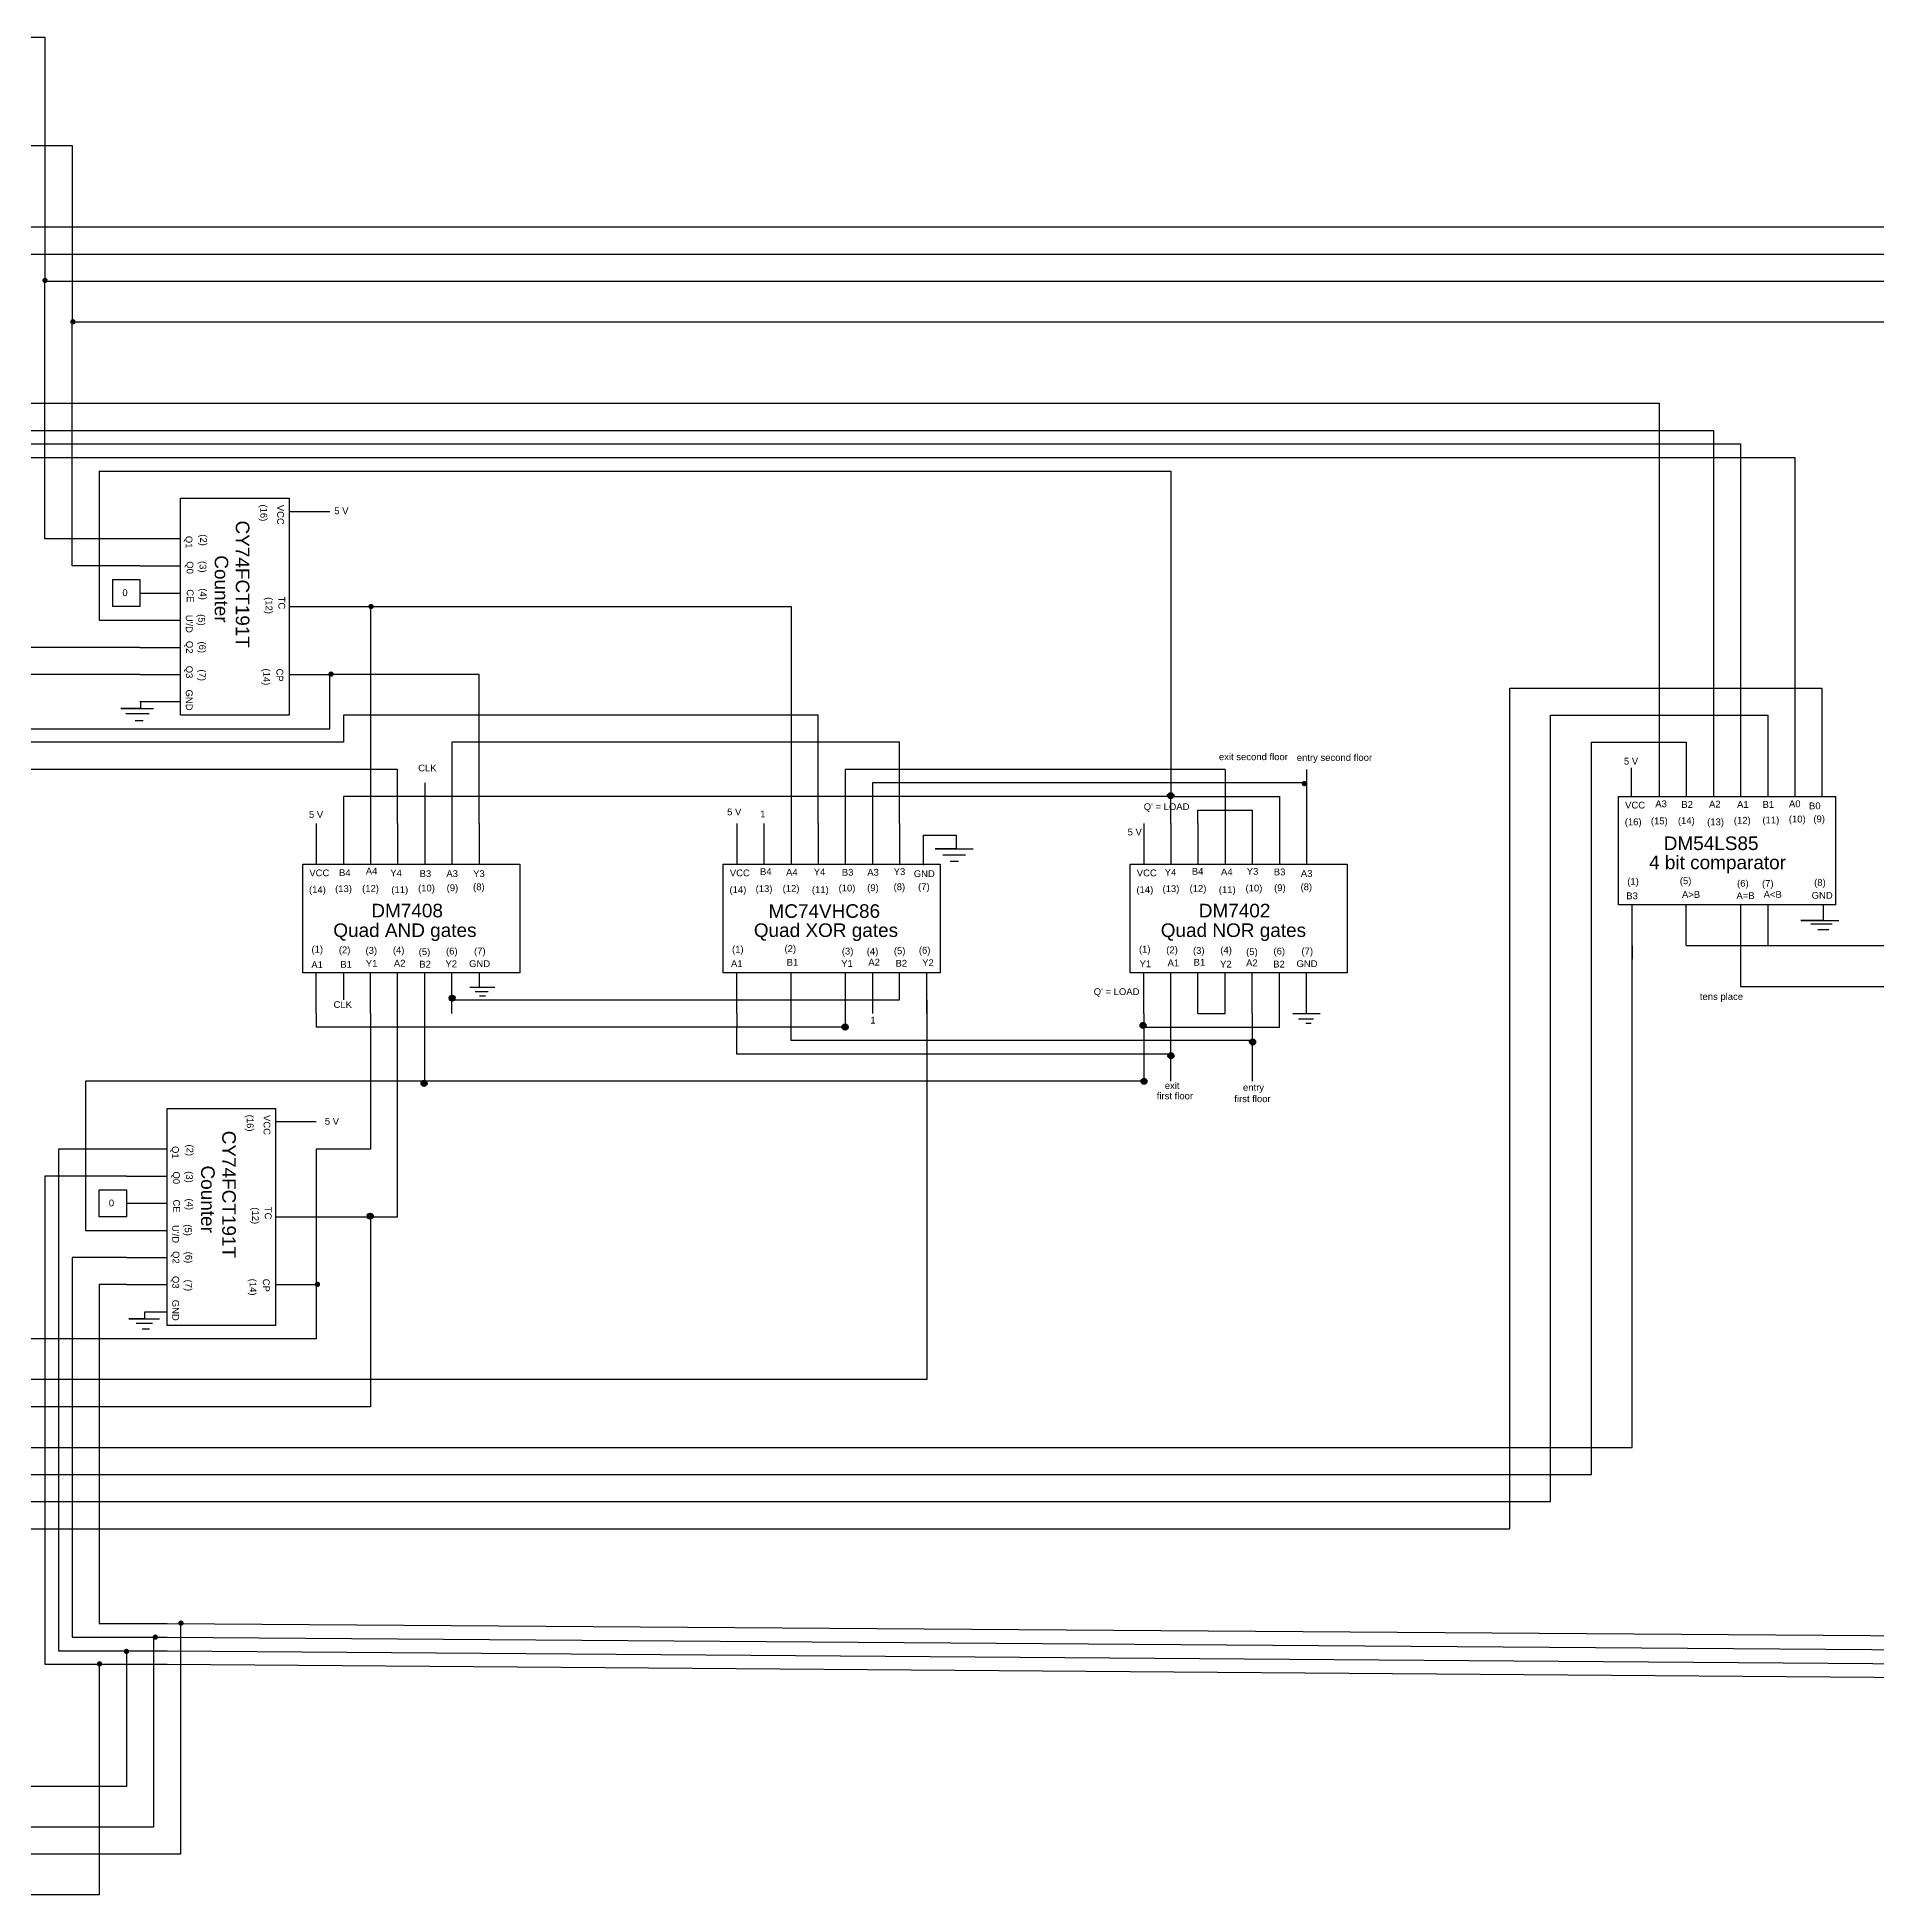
# Model space of a CAD drawing. Header units: millimetres. Extents: x 5.2 to 84, y 1.1 to 38.
# Drawn here: x 22.36 to 56.28, y 2.75 to 37 of the extents above; entities that cross this region are included whole.
import ezdxf

# ---------------------------------------------------------------- set-up
doc = ezdxf.new("R2010")
doc.units = ezdxf.units.MM
doc.styles.get("Standard").update_dxf_attribs({"font": 'arial.ttf'})

msp = doc.modelspace()

# ---------------------------------------------------------------- hatches: boundary and pattern name
h = msp.add_hatch(color=256)
h.dxf.hatch_style = 1
h.paths.add_polyline_path([(22.452, 32.514, 1), (22.551, 32.514, 1)])
h = msp.add_hatch(color=256)
h.dxf.hatch_style = 1
h.paths.add_polyline_path([(22.966, 31.752, 1), (23.065, 31.752, 1)])
h = msp.add_hatch(color=256)
h.dxf.hatch_style = 1
h.paths.add_polyline_path([(28.559, 26.503, 1), (28.46, 26.503, 1)])
h = msp.add_hatch(color=256)
h.dxf.hatch_style = 1
h.paths.add_polyline_path([(27.822, 25.256, 1), (27.723, 25.256, 1)])
h = msp.add_hatch(color=256)
h.dxf.hatch_style = 1
h.paths.add_polyline_path([(43.198, 23.016, 1), (43.297, 23.016, 1)])
h = msp.add_hatch(color=256)
h.dxf.hatch_style = 1
h.paths.add_polyline_path([(45.76, 23.238, 1), (45.661, 23.238, 1)])
h = msp.add_hatch(color=256)
h.dxf.hatch_style = 1
h.paths.add_polyline_path([(29.956, 19.282, 1), (30.055, 19.282, 1)])
h = msp.add_hatch(color=256)
h.dxf.hatch_style = 1
h.paths.add_polyline_path([(37.296, 18.75, 1), (37.197, 18.75, 1)])
h = msp.add_hatch(color=256)
h.dxf.hatch_style = 1
h.paths.add_polyline_path([(42.788, 18.78, 1), (42.689, 18.78, 1)])
h = msp.add_hatch(color=256)
h.dxf.hatch_style = 1
h.paths.add_polyline_path([(44.807, 18.474, 1), (44.708, 18.474, 1)])
h = msp.add_hatch(color=256)
h.dxf.hatch_style = 1
h.paths.add_polyline_path([(43.302, 18.22, 1), (43.203, 18.22, 1)])
h = msp.add_hatch(color=256)
h.dxf.hatch_style = 1
h.paths.add_polyline_path([(29.436, 17.711, 1), (29.535, 17.711, 1)])
h = msp.add_hatch(color=256)
h.dxf.hatch_style = 1
h.paths.add_polyline_path([(42.803, 17.749, 1), (42.704, 17.749, 1)])
h = msp.add_hatch(color=256)
h.dxf.hatch_style = 1
h.paths.add_polyline_path([(28.544, 15.263, 1), (28.445, 15.263, 1)])
h = msp.add_hatch(color=256)
h.dxf.hatch_style = 1
h.paths.add_polyline_path([(27.572, 14.006, 1), (27.473, 14.006, 1)])
h = msp.add_hatch(color=256)
h.dxf.hatch_style = 1
h.paths.add_polyline_path([(24.583, 7.501, 1), (24.484, 7.501, 1)])
h = msp.add_hatch(color=256)
h.dxf.hatch_style = 1
h.paths.add_polyline_path([(25.056, 7.76, 1), (24.957, 7.76, 1)])
h = msp.add_hatch(color=256)
h.dxf.hatch_style = 1
h.paths.add_polyline_path([(24.052, 7.238, 1), (23.953, 7.238, 1)])
h = msp.add_hatch(color=256)
h.dxf.hatch_style = 1
h.paths.add_polyline_path([(23.555, 7.008, 1), (23.456, 7.008, 1)])

# ---------------------------------------------------------------- linework, layer by layer
for p, q in [((18.5, 37), (22.5, 37)), ((22.5, 37), (22.5, 32.5)), ((18.25, 35), (23, 35)), ((23, 35), (23, 31.75)), ((21.5, 33.5), (46.5, 33.5)), ((46.5, 33.5), (61, 33.5)), ((22, 33), (46.5, 33)), ((46.25, 33), (62, 33)), ((22.5, 32), (22.5, 32.5)), ((22.5, 32.5), (46.5, 32.5)), ((46.25, 32.5), (63, 32.5)), ((22.5, 27.75), (22.5, 32)), ((23, 27.25), (23, 31.75)), ((23, 31.75), (23.5, 31.75)), ((23.5, 31.75), (46.5, 31.75)), ((46.5, 31.75), (63.75, 31.75)), ((14.5, 30.25), (27.75, 30.25)), ((27.75, 30.25), (52.25, 30.25)), ((52.25, 30.25), (52.25, 23.75)), ((15, 29.75), (27.75, 29.75)), ((17, 29.5), (27.75, 29.5)), ((27.5, 29.75), (53.25, 29.75)), ((27.75, 29.5), (53.75, 29.5)), ((53.25, 29.75), (53.25, 23.75)), ((53.75, 29.5), (53.75, 23.75)), ((16.5, 29.25), (27.75, 29.25)), ((27.75, 29.25), (54.75, 29.25)), ((54.75, 29.25), (54.75, 23.5)), ((23.5, 29), (23.5, 26.25)), ((23.5, 29), (43.25, 29)), ((43.25, 29), (43.25, 23)), ((25, 24.75), (25, 28.5)), ((25, 28.5), (27, 28.5)), ((27, 28.5), (27, 24.75)), ((27.75, 28.25), (27, 28.25)), ((24.5, 27.75), (22.5, 27.75)), ((25, 27.75), (24.5, 27.75)), ((24.25, 27.25), (23, 27.25)), ((24.25, 27.25), (25, 27.25)), ((23.75, 27), (24.25, 27)), ((23.75, 26.5), (23.75, 27)), ((24.25, 27), (24.25, 26.5)), ((24.25, 26.75), (25, 26.75)), ((24.25, 26.5), (23.75, 26.5)), ((27, 26.5), (27.75, 26.5)), ((27.75, 26.5), (28.5, 26.5)), ((28.5, 26.5), (28.5, 22.5)), ((28.5, 26.5), (36.25, 26.5)), ((36.25, 26.5), (36.25, 22.5)), ((23.5, 26.25), (24.25, 26.25)), ((24.25, 26.25), (25, 26.25)), ((24.25, 25.75), (22, 25.75)), ((24.25, 25.75), (25, 25.75)), ((24.25, 25.25), (21.5, 25.25)), ((24.25, 25.25), (25, 25.25)), ((27, 25.25), (27.75, 25.25)), ((30.5, 25.25), (27.75, 25.25)), ((27.75, 24.25), (27.75, 25.25)), ((30.5, 22.5), (30.5, 25.25)), ((24.25, 24.75), (25, 24.75)), ((24.26, 24.733), (24.26, 24.623)), ((25, 24.5), (25, 24.75)), ((27, 25), (27, 25)), ((27, 24.75), (27, 24.5)), ((49.5, 18), (49.5, 25)), ((49.5, 25), (55.25, 25)), ((55.25, 25), (55.25, 23.5)), ((24.26, 24.623), (23.901, 24.623)), ((23.901, 24.623), (24.499, 24.623)), ((23.992, 24.532), (24.42, 24.532)), ((24.161, 24.402), (24.31, 24.402)), ((27, 24.5), (25, 24.5)), ((36.75, 24.5), (28, 24.5)), ((28, 24.5), (28, 24)), ((36.75, 22.5), (36.75, 24.5)), ((50.25, 18.25), (50.25, 24.5)), ((50.25, 24.5), (54.25, 24.5)), ((54.25, 24.5), (54.25, 23.5)), ((28, 24), (16.5, 24)), ((20.75, 24.25), (27.75, 24.25)), ((38.25, 24), (30, 24)), ((30, 24), (30, 22.25)), ((38.25, 22.5), (38.25, 24)), ((51, 17.75), (51, 24)), ((51, 24), (52.75, 24)), ((52.75, 24), (52.75, 23.5)), ((52.25, 23.75), (52.25, 23)), ((52.75, 23.75), (52.75, 23)), ((53.25, 23.75), (53.25, 23)), ((53.75, 23.75), (53.75, 23)), ((54.25, 23.75), (54.25, 23)), ((54.75, 23.75), (54.75, 23)), ((55.25, 23.75), (55.25, 23)), ((29, 23.5), (18.25, 23.5)), ((29, 22.5), (29, 23.5)), ((44.25, 23.5), (37.25, 23.5)), ((37.25, 23.5), (37.25, 22.5)), ((44.25, 23.5), (44.25, 22.5)), ((45.75, 23.5), (45.75, 22.25)), ((51.736, 23.528), (51.736, 23.001)), ((43.25, 23), (28, 23)), ((28, 23), (28, 22.5)), ((29.5, 23.25), (29.5, 22.25)), ((45.75, 23.25), (37.75, 23.25)), ((37.75, 23.25), (37.75, 22.5)), ((43.25, 22.5), (43.25, 23)), ((43.25, 23), (45.25, 23)), ((45.25, 23), (45.25, 22.25)), ((51.5, 23), (55.25, 23)), ((51.5, 21), (51.5, 23)), ((55, 23), (55, 23)), ((55.25, 23), (55.5, 23)), ((55.5, 23), (55.5, 21)), ((43.75, 22.5), (43.75, 22.75)), ((43.75, 22.75), (44.75, 22.75)), ((44.75, 22.75), (44.75, 22.5)), ((27.5, 22.5), (27.5, 21.75)), ((28, 22.5), (28, 21.75)), ((28.5, 22.5), (28.5, 21.75)), ((29, 22.5), (29, 21.75)), ((29.5, 22.5), (29.5, 21.75)), ((30, 22.5), (30, 21.75)), ((30.5, 22.5), (30.5, 21.75)), ((35.25, 22.5), (35.25, 21.75)), ((35.75, 22.5), (35.75, 21.75)), ((36.25, 22.5), (36.25, 21.75)), ((36.75, 22.5), (36.75, 21.75)), ((37.25, 22.5), (37.25, 21.75)), ((37.75, 22.5), (37.75, 21.75)), ((38.25, 22.5), (38.25, 21.75)), ((38.693, 21.737), (38.693, 22.288)), ((38.693, 22.288), (39.296, 22.288)), ((39.296, 22.288), (39.296, 22.038)), ((42.75, 22.5), (42.75, 21.75)), ((43.25, 22.5), (43.25, 21.75)), ((43.75, 22.5), (43.75, 21.75)), ((44.25, 22.5), (44.25, 21.75)), ((44.75, 22.5), (44.75, 21.75)), ((45.25, 22.5), (45.25, 21.75)), ((45.75, 22.5), (45.75, 21.75)), ((39.296, 22.038), (38.904, 22.038)), ((38.904, 22.038), (39.607, 22.038)), ((39.045, 21.927), (39.466, 21.927)), ((27.25, 21.75), (31, 21.75)), ((27.25, 19.75), (27.25, 21.75)), ((30.75, 21.75), (30.75, 21.75)), ((31, 21.75), (31.25, 21.75)), ((31.25, 21.75), (31.25, 19.75)), ((35, 21.75), (38.75, 21.75)), ((35, 19.75), (35, 21.75)), ((38.5, 21.75), (38.5, 21.75)), ((38.75, 21.75), (39, 21.75)), ((39, 21.75), (39, 19.75)), ((39.185, 21.807), (39.336, 21.807)), ((42.5, 21.75), (46.25, 21.75)), ((42.5, 19.75), (42.5, 21.75)), ((46, 21.75), (46, 21.75)), ((46.25, 21.75), (46.5, 21.75)), ((46.5, 21.75), (46.5, 19.75)), ((55.25, 21), (51.5, 21)), ((51.75, 20.25), (51.75, 21)), ((52.75, 20.25), (52.75, 21)), ((53.75, 21), (53.75, 20.25)), ((54.25, 21), (54.25, 20.25)), ((55.5, 21), (55.25, 21)), ((55.271, 20.999), (55.271, 20.716)), ((55.271, 20.716), (54.86, 20.716)), ((54.86, 20.716), (55.56, 20.716)), ((55.046, 20.652), (55.438, 20.652)), ((51.75, 11), (51.75, 20.5)), ((51.75, 20.25), (51.75, 20)), ((52.75, 20.25), (57.5, 20.25)), ((53.75, 20.25), (53.75, 19.5)), ((55.175, 20.55), (55.374, 20.55)), ((31, 19.75), (27.25, 19.75)), ((27.5, 19), (27.5, 19.75)), ((28, 19.75), (28, 19.25)), ((28.5, 19), (28.5, 19.75)), ((29, 19), (29, 19.75)), ((29.5, 19), (29.5, 19.75)), ((30, 19), (30, 19.75)), ((30.5, 19.75), (30.5, 19.5)), ((31.25, 19.75), (31, 19.75)), ((38.75, 19.75), (35, 19.75)), ((35.25, 19), (35.25, 19.75)), ((36.25, 19), (36.25, 19.75)), ((37.25, 19.75), (37.25, 18.75)), ((37.75, 19.75), (37.75, 19)), ((38.25, 19.25), (38.25, 19.75)), ((39, 19.75), (38.75, 19.75)), ((38.75, 19), (38.75, 19.75)), ((46.25, 19.75), (42.5, 19.75)), ((42.75, 19), (42.75, 19.75)), ((43.25, 19), (43.25, 19.75)), ((43.75, 19), (43.75, 19.75)), ((44.25, 19), (44.25, 19.75)), ((44.75, 19), (44.75, 19.75)), ((45.25, 19), (45.25, 19.75)), ((45.75, 19), (45.75, 19.75)), ((46.5, 19.75), (46.25, 19.75)), ((29, 15.25), (29, 19.25)), ((30, 19.25), (38.25, 19.25)), ((30.331, 19.483), (30.788, 19.483)), ((30.431, 19.402), (30.669, 19.402)), ((30.506, 19.327), (30.619, 19.327)), ((36.25, 18.5), (36.25, 19.25)), ((38.75, 19.25), (38.75, 12.25)), ((45.25, 18.75), (45.25, 19.25)), ((53.75, 19.5), (57, 19.5)), ((27.5, 19), (27.5, 18.75)), ((28.5, 19), (28.5, 16.75)), ((29.5, 17.75), (29.5, 19)), ((35.25, 19), (35.25, 18.75)), ((42.75, 19), (42.75, 18.75)), ((43.25, 17.75), (43.25, 19)), ((43.75, 19), (44.25, 19)), ((44.75, 19), (44.75, 17.75)), ((45.5, 19), (46, 19)), ((45.605, 18.903), (45.88, 18.903)), ((37.25, 18.75), (27.5, 18.75)), ((35.25, 18.25), (35.25, 18.75)), ((44.75, 18.5), (36.25, 18.5)), ((42.75, 18.75), (45.25, 18.75)), ((42.75, 18.75), (42.75, 17.75)), ((45.739, 18.82), (45.835, 18.82)), ((43.25, 18.25), (35.25, 18.25)), ((50.25, 10), (50.25, 18.25)), ((49.5, 9.5), (49.5, 18)), ((42.75, 17.75), (23.25, 17.75)), ((23.25, 17.75), (23.25, 15)), ((51, 10.5), (51, 17.75)), ((24.75, 13.5), (24.75, 17.25)), ((24.75, 17.25), (26.75, 17.25)), ((26.75, 17.25), (26.75, 13.5)), ((27.5, 17), (26.75, 17)), ((24.25, 16.5), (22.75, 16.5)), ((22.75, 16.5), (22.75, 7.25)), ((24.75, 16.5), (24.25, 16.5)), ((28.5, 16.5), (27.5, 16.5)), ((27.5, 16.5), (27.5, 14)), ((28.5, 16.75), (28.5, 16.5)), ((24, 16), (22.5, 16)), ((22.5, 16), (22.5, 7)), ((24, 16), (24.75, 16)), ((23.5, 15.75), (24, 15.75)), ((23.5, 15.25), (23.5, 15.75)), ((24, 15.75), (24, 15.25)), ((24, 15.5), (24.75, 15.5)), ((24, 15.25), (23.5, 15.25)), ((26.75, 15.25), (27.5, 15.25)), ((27.5, 15.25), (28.75, 15.25)), ((28.5, 15.25), (28.5, 11.75)), ((28.75, 15.25), (29, 15.25)), ((23.25, 15), (24, 15)), ((24, 15), (24.75, 15)), ((24, 14.5), (23, 14.5)), ((23, 14.5), (23, 7.5)), ((24, 14.5), (24.75, 14.5)), ((24, 14), (23.5, 14)), ((23.5, 14), (23.5, 7.75)), ((24, 14), (24.75, 14)), ((26.75, 14), (27.5, 14)), ((26.75, 13.75), (26.75, 13.75)), ((27.5, 14), (27.5, 13)), ((24.336, 13.37), (24.044, 13.37)), ((24.044, 13.37), (24.609, 13.37)), ((24.748, 13.49), (24.336, 13.49)), ((24.336, 13.49), (24.336, 13.37)), ((24.75, 13.25), (24.75, 13.5)), ((26.75, 13.5), (26.75, 13.25)), ((24.178, 13.288), (24.482, 13.288)), ((24.292, 13.186), (24.425, 13.186)), ((26.75, 13.25), (24.75, 13.25)), ((27.5, 13), (20.5, 13)), ((38.75, 12.25), (16.75, 12.25)), ((28.5, 11.75), (16.25, 11.75)), ((21.75, 11), (51.75, 11)), ((21.5, 10.5), (51, 10.5)), ((15.5, 10), (50.25, 10)), ((21.5, 9.5), (49.5, 9.5)), ((23.5, 7.75), (24.75, 7.75)), ((24.75, 7.75), (60.5, 7.5)), ((25, 7.75), (25, 3.5)), ((22.75, 7.25), (24.75, 7.25)), ((23, 7.5), (24.75, 7.5)), ((24, 7.25), (24, 4.75)), ((24.5, 7.5), (24.5, 4)), ((24.75, 7.5), (59.5, 7.25)), ((24.75, 7.25), (58.5, 7)), ((22.5, 7), (24.75, 7)), ((23.5, 7), (23.5, 2.75)), ((24.75, 7), (57.75, 6.75)), ((24, 4.75), (18.75, 4.75)), ((24.5, 4), (19.5, 4)), ((25, 3.5), (19, 3.5)), ((23.5, 2.75), (19.25, 2.75))]:
    msp.add_line(p, q)
at = {"linetype": 'Continuous', "lineweight": 200}
for centre in [(43.247, 23.016), (30.005, 19.282), (37.247, 18.75), (42.738, 18.78), (44.757, 18.474), (43.253, 18.22), (29.486, 17.711), (42.754, 17.749), (28.494, 15.263)]:
    msp.add_circle(centre, 0.0495, dxfattribs=at)

# ---------------------------------------------------------------- texts
for s, height, p in [('(16)', 0.125, (26.47, 28.384)), ('VCC', 0.125, (26.779, 28.378)), ('Q1', 0.125, (25.092, 27.806)), ('(2)', 0.125, (25.36, 27.834)), ('CY74FCT191T', 0.25, (26.017, 28.088)), ('Counter', 0.25, (25.628, 27.447)), ('Q0', 0.125, (25.11, 27.337)), ('(3)', 0.125, (25.349, 27.342)), ('CE', 0.125, (25.114, 26.82)), ('(4)', 0.125, (25.355, 26.838)), ('(12)', 0.125, (26.568, 26.676)), ('TC', 0.125, (26.802, 26.685)), ("U'/D", 0.125, (25.096, 26.35)), ('(5)', 0.125, (25.326, 26.362)), ('Q2', 0.125, (25.102, 25.869)), ('(6)', 0.125, (25.337, 25.858)), ('Q3', 0.125, (25.098, 25.411)), ('(14)', 0.125, (26.522, 25.36)), ('CP', 0.125, (26.766, 25.359)), ('(7)', 0.125, (25.337, 25.343)), ('GND', 0.125, (25.096, 24.972)), ('VCC', 0.125, (26.529, 17.128)), ('CY74FCT191T', 0.25, (25.767, 16.838)), ('(16)', 0.125, (26.22, 17.134)), ('Q1', 0.125, (24.842, 16.556)), ('(2)', 0.125, (25.11, 16.584)), ('Counter', 0.25, (25.378, 16.197)), ('Q0', 0.125, (24.86, 16.087)), ('(3)', 0.125, (25.099, 16.092)), ('CE', 0.125, (24.864, 15.57)), ('(4)', 0.125, (25.105, 15.588)), ('(12)', 0.125, (26.318, 15.426)), ('TC', 0.125, (26.552, 15.435)), ("U'/D", 0.125, (24.846, 15.1)), ('(5)', 0.125, (25.076, 15.112)), ('Q2', 0.125, (24.852, 14.619)), ('(6)', 0.125, (25.087, 14.608)), ('Q3', 0.125, (24.848, 14.161)), ('(7)', 0.125, (25.087, 14.093)), ('(14)', 0.125, (26.272, 14.11)), ('CP', 0.125, (26.516, 14.109)), ('GND', 0.125, (24.846, 13.722))]:
    msp.add_text(s, height=height, rotation=270).set_placement(p)
for s, height, p in [('5 V', 0.125, (27.832, 28.205)), ('0', 0.125, (23.927, 26.694)), ('exit second floor', 0.125, (44.136, 23.67)), ('entry second floor', 0.125, (45.571, 23.656)), ('5 V', 0.125, (51.6, 23.589)), ('CLK', 0.125, (29.378, 23.463)), ('5 V', 0.125, (27.365, 22.606)), ('5 V', 0.125, (35.072, 22.653)), ('1', 0.125, (35.681, 22.615)), ("Q' = LOAD", 0.125, (42.75, 22.75)), ('VCC', 0.125, (51.622, 22.779)), ('(15)', 0.125, (52.097, 22.488)), ('A3', 0.125, (52.178, 22.803)), ('(14)', 0.125, (52.595, 22.493)), ('B2', 0.125, (52.659, 22.791)), ('A2', 0.125, (53.169, 22.797)), ('(12)', 0.125, (53.626, 22.499)), ('A1', 0.125, (53.686, 22.791)), ('(11)', 0.125, (54.153, 22.505)), ('B1', 0.125, (54.155, 22.791)), ('A0', 0.125, (54.642, 22.803)), ('(10)', 0.125, (54.64, 22.522)), ('B0', 0.125, (55.012, 22.765)), ('(9)', 0.125, (55.092, 22.525)), ('5 V', 0.125, (42.454, 22.282)), ('(16)', 0.125, (51.616, 22.47)), ('DM54LS85', 0.25, (52.334, 22.013)), ('(13)', 0.125, (53.134, 22.47)), ('4 bit comparator', 0.25, (52.064, 21.66)), ('VCC', 0.125, (27.372, 21.529)), ('B4', 0.125, (27.92, 21.533)), ('A4', 0.125, (28.413, 21.563)), ('Y4', 0.125, (28.864, 21.527)), ('B3', 0.125, (29.405, 21.516)), ('A3', 0.125, (29.898, 21.516)), ('Y3', 0.125, (30.391, 21.516)), ('VCC', 0.125, (35.122, 21.529)), ('B4', 0.125, (35.678, 21.553)), ('A4', 0.125, (36.159, 21.541)), ('Y4', 0.125, (36.669, 21.547)), ('B3', 0.125, (37.186, 21.541)), ('A3', 0.125, (37.655, 21.541)), ('Y3', 0.125, (38.142, 21.553)), ('GND', 0.125, (38.512, 21.515)), ('VCC', 0.125, (42.622, 21.529)), ('Y4', 0.125, (43.137, 21.541)), ('B4', 0.125, (43.636, 21.558)), ('A4', 0.125, (44.174, 21.547)), ('Y3', 0.125, (44.649, 21.558)), ('B3', 0.125, (45.148, 21.547)), ('A3', 0.125, (45.646, 21.518)), ('(14)', 0.125, (27.366, 21.22)), ('(13)', 0.125, (27.847, 21.238)), ('(12)', 0.125, (28.345, 21.243)), ('(11)', 0.125, (28.884, 21.22)), ('(10)', 0.125, (29.376, 21.249)), ('(9)', 0.125, (29.903, 21.255)), ('(8)', 0.125, (30.39, 21.272)), ('(14)', 0.125, (35.116, 21.22)), ('(13)', 0.125, (35.597, 21.238)), ('(12)', 0.125, (36.095, 21.243)), ('(11)', 0.125, (36.634, 21.22)), ('(10)', 0.125, (37.126, 21.249)), ('(9)', 0.125, (37.653, 21.255)), ('(8)', 0.125, (38.14, 21.272)), ('(7)', 0.125, (38.592, 21.275)), ('(14)', 0.125, (42.616, 21.22)), ('(13)', 0.125, (43.097, 21.238)), ('(12)', 0.125, (43.595, 21.243)), ('(11)', 0.125, (44.134, 21.22)), ('(10)', 0.125, (44.626, 21.249)), ('(9)', 0.125, (45.153, 21.255)), ('(8)', 0.125, (45.64, 21.272)), ('(1)', 0.125, (51.662, 21.372)), ('(5)', 0.125, (52.63, 21.384)), ('A>B', 0.125, (52.67, 21.131)), ('(6)', 0.125, (53.686, 21.337)), ('(7)', 0.125, (54.145, 21.333)), ('A<B', 0.125, (54.175, 21.133)), ('GND', 0.125, (55.06, 21.115)), ('(8)', 0.125, (55.106, 21.353)), ('DM7408 ', 0.25, (28.515, 20.772)), ('MC74VHC86', 0.25, (35.834, 20.763)), ('DM7402 ', 0.25, (43.765, 20.772)), ('B3', 0.125, (51.644, 21.106)), ('A=B', 0.125, (53.674, 21.109)), ('Quad AND gates', 0.25, (27.814, 20.41)), ('Quad XOR gates', 0.25, (35.564, 20.41)), ('Quad NOR gates', 0.25, (43.064, 20.41)), ('(1)', 0.125, (27.412, 20.122)), ('(2)', 0.125, (27.916, 20.11)), ('(3)', 0.125, (28.408, 20.099)), ('(4)', 0.125, (28.912, 20.105)), ('(5)', 0.125, (29.388, 20.076)), ('(6)', 0.125, (29.892, 20.087)), ('(7)', 0.125, (30.407, 20.087)), ('(1)', 0.125, (35.162, 20.122)), ('(2)', 0.125, (36.13, 20.134)), ('(3)', 0.125, (37.186, 20.087)), ('(4)', 0.125, (37.645, 20.083)), ('(5)', 0.125, (38.145, 20.093)), ('(6)', 0.125, (38.606, 20.103)), ('(1)', 0.125, (42.662, 20.122)), ('(2)', 0.125, (43.166, 20.11)), ('(3)', 0.125, (43.658, 20.099)), ('(4)', 0.125, (44.162, 20.105)), ('(5)', 0.125, (44.638, 20.076)), ('(6)', 0.125, (45.142, 20.087)), ('(7)', 0.125, (45.657, 20.087)), ('A1', 0.125, (27.409, 19.836)), ('B1', 0.125, (27.944, 19.842)), ('Y1', 0.125, (28.413, 19.86)), ('A2', 0.125, (28.93, 19.864)), ('B2', 0.125, (29.4, 19.846)), ('Y2', 0.125, (29.881, 19.852)), ('GND', 0.125, (30.316, 19.855)), ('A1', 0.125, (35.144, 19.856)), ('B1', 0.125, (36.17, 19.881)), ('Y1', 0.125, (37.174, 19.859)), ('A2', 0.125, (37.675, 19.883)), ('B2', 0.125, (38.176, 19.863)), ('Y2', 0.125, (38.666, 19.873)), ('Y1', 0.125, (42.673, 19.853)), ('A1', 0.125, (43.189, 19.87)), ('B1', 0.125, (43.67, 19.881)), ('Y2', 0.125, (44.157, 19.847)), ('A2', 0.125, (44.638, 19.87)), ('B2', 0.125, (45.136, 19.847)), ('GND', 0.125, (45.566, 19.855)), ('CLK', 0.125, (27.819, 19.101)), ("Q' = LOAD", 0.125, (41.828, 19.34)), ('tens place', 0.125, (53, 19.25)), ('1', 0.125, (37.711, 18.814)), ('first floor', 0.125, (42.99, 17.418)), ('exit', 0.125, (43.138, 17.607)), ('first floor', 0.125, (44.42, 17.365)), ('entry', 0.125, (44.58, 17.575)), ('5 V', 0.125, (27.658, 16.95)), ('0', 0.125, (23.677, 15.444))]:
    msp.add_text(s, height=height).set_placement(p)

doc.saveas('drawing.dxf')
